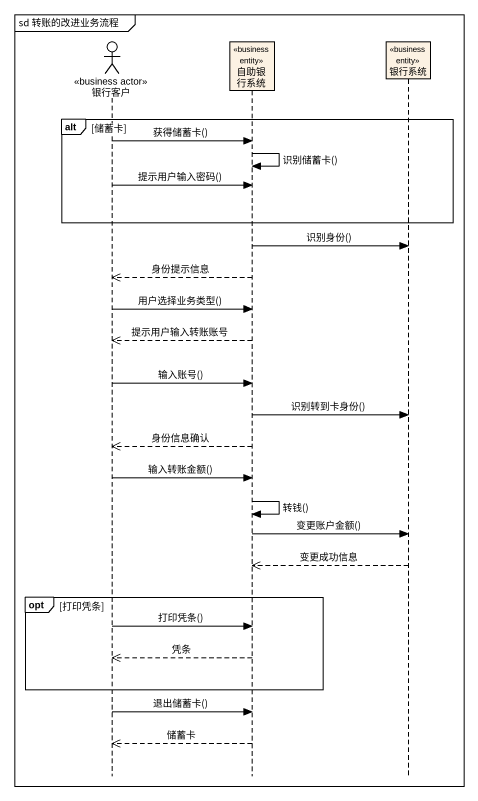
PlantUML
@startuml
mainframe sd 转账的改进业务流程
hide footbox
actor 银行客户 <<business actor>>
participant 自助银行系统 <<business entity>>
participant 银行系统 <<business entity>>

alt 储蓄卡
  银行客户 -> 自助银行系统 : 获得储蓄卡()
  自助银行系统 -> 自助银行系统 : 识别储蓄卡()
  银行客户 -> 自助银行系统 : 提示用户输入密码()
end
自助银行系统 -> 银行系统 : 识别身份()
自助银行系统 -->> 银行客户 : 身份提示信息
银行客户 -> 自助银行系统 : 用户选择业务类型()
自助银行系统 -->> 银行客户 : 提示用户输入转账账号
银行客户 -> 自助银行系统 : 输入账号()
自助银行系统 -> 银行系统 : 识别转到卡身份()
自助银行系统 -->> 银行客户 : 身份信息确认
银行客户 -> 自助银行系统 : 输入转账金额()
自助银行系统 -> 自助银行系统 : 转钱()
自助银行系统 -> 银行系统 : 变更账户金额()
银行系统 -->> 自助银行系统 : 变更成功信息
opt 打印凭条
  银行客户 -> 自助银行系统 : 打印凭条()
  自助银行系统 -->> 银行客户 : 凭条
end
银行客户 -> 自助银行系统 : 退出储蓄卡()
自助银行系统 -->> 银行客户 : 储蓄卡
@enduml
